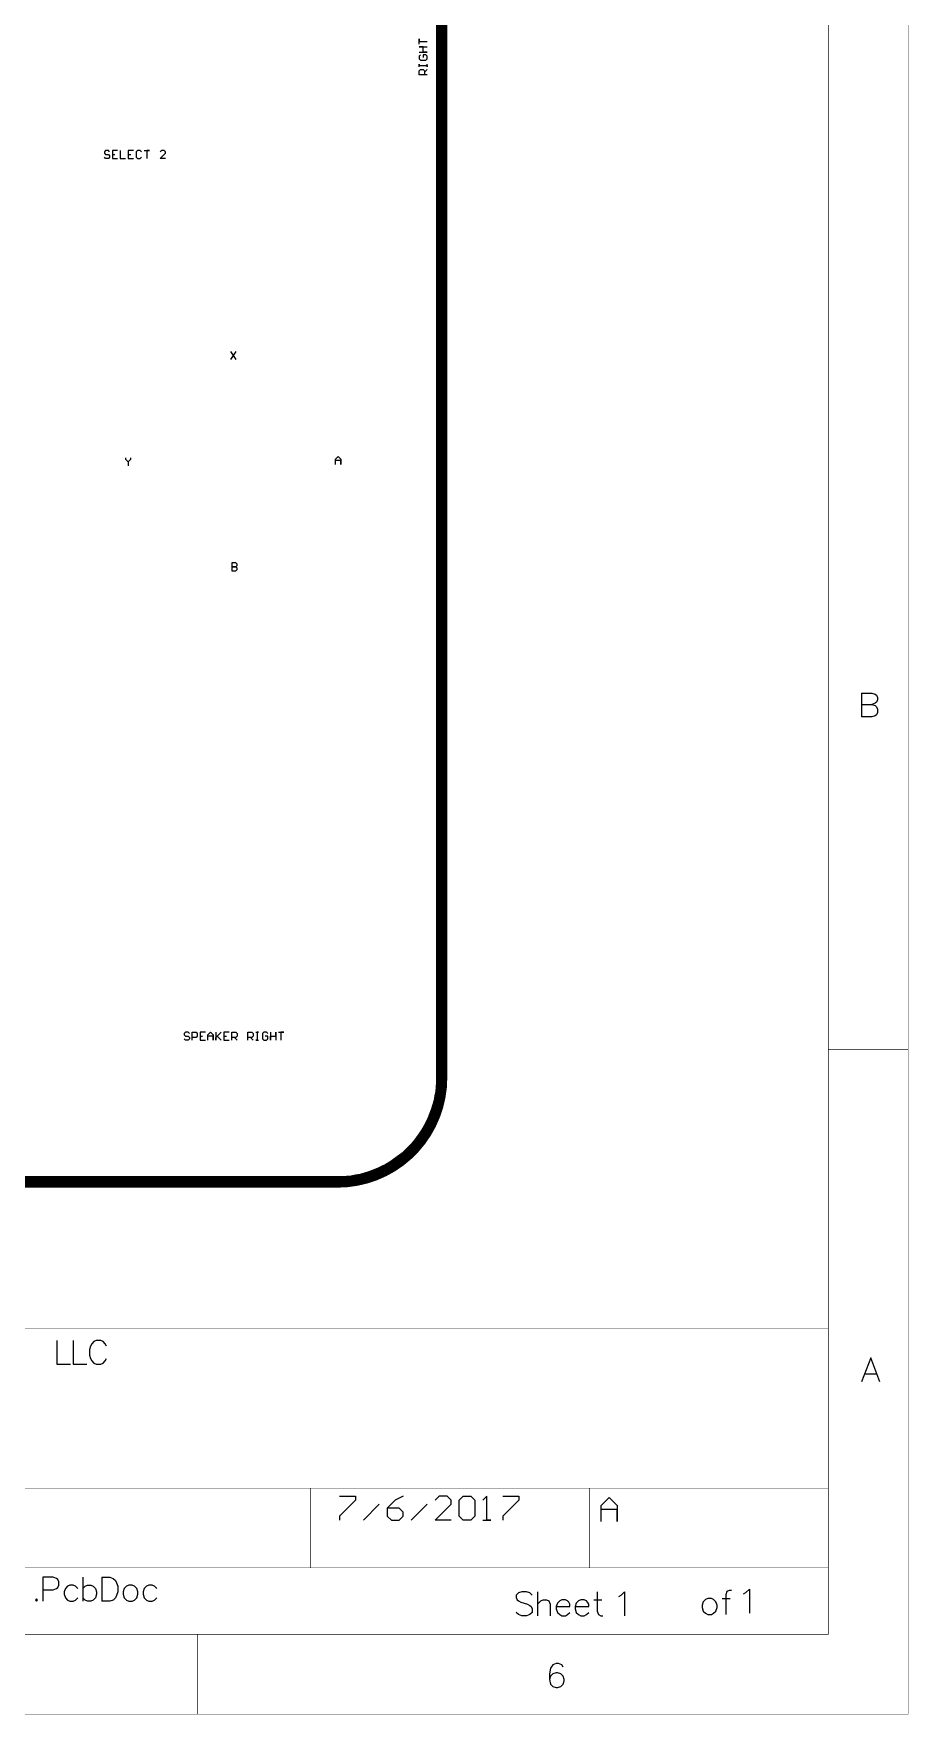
# Model space of a CAD drawing. Header units: millimetres. Extents: x 38 to 445, y 25 to 285.
# Drawn here: x 360.9 to 444.5, y 25.4 to 185.9 of the extents above; entities that cross this region are included whole.
import ezdxf

# ---------------------------------------------------------------- set-up
doc = ezdxf.new("R2010")
doc.units = ezdxf.units.MM
for name, color, linetype in [('InternalPlane1', 76, 'Continuous'), ('InternalPlane2', 16, 'Continuous'), ('Mechanical16', 56, 'Continuous'), ('Mechanical2', 216, 'Continuous'), ('Mechanical8', 56, 'Continuous')]:
    doc.layers.add(name, color=color, linetype=linetype)

msp = doc.modelspace()

# ---------------------------------------------------------------- linework, layer by layer
at = {"layer": 'InternalPlane1'}
for p, q in [((399.43, 196.2), (399.43, 86.2)), ((399.39, 85.32), (399.34, 84.89)), ((399.42, 85.76), (399.39, 85.32)), ((399.43, 86.18), (399.42, 85.76)), ((399.43, 86.2), (399.43, 86.18)), ((399.07, 83.6), (398.94, 83.18)), ((399.18, 84.03), (399.07, 83.6)), ((399.27, 84.46), (399.18, 84.03)), ((399.34, 84.89), (399.27, 84.46)), ((398.44, 81.97), (398.23, 81.58)), ((398.62, 82.37), (398.44, 81.97)), ((398.79, 82.77), (398.62, 82.37)), ((398.94, 83.18), (398.79, 82.77)), ((397.51, 80.48), (397.24, 80.14)), ((397.77, 80.84), (397.51, 80.48)), ((398.01, 81.2), (397.77, 80.84)), ((398.23, 81.58), (398.01, 81.2)), ((396, 78.9), (395.66, 78.63)), ((396.33, 79.19), (396, 78.9)), ((396.65, 79.49), (396.33, 79.19)), ((396.95, 79.81), (396.65, 79.49)), ((397.24, 80.14), (396.95, 79.81)), ((392.54, 77.07), (392.11, 76.96)), ((392.96, 77.2), (392.54, 77.07)), ((393.37, 77.35), (392.96, 77.2)), ((393.77, 77.52), (393.37, 77.35)), ((394.17, 77.7), (393.77, 77.52)), ((394.56, 77.91), (394.17, 77.7)), ((394.94, 78.13), (394.56, 77.91)), ((395.3, 78.37), (394.94, 78.13)), ((395.66, 78.63), (395.3, 78.37)), ((389.94, 76.71), (164.94, 76.71)), ((389.96, 76.71), (389.94, 76.71)), ((390.38, 76.72), (389.96, 76.71)), ((390.82, 76.75), (390.38, 76.72)), ((391.25, 76.8), (390.82, 76.75)), ((391.68, 76.87), (391.25, 76.8)), ((392.11, 76.96), (391.68, 76.87))]:
    msp.add_line(p, q, dxfattribs=at)
at = {"layer": 'InternalPlane1', "const_width": 1.02}
for points in [[(399.94, 86.2), (399.94, 196.2)], [(164.94, 76.2), (389.94, 76.2)]]:
    msp.add_lwpolyline(points, dxfattribs=at)
msp.add_lwpolyline([(399.94, 86.2, -0.414214), (389.94, 76.2)], format="xyb", dxfattribs=at)
at = {"layer": 'InternalPlane1', "const_width": 0.508}
for points in [[(399.69, 86.2, 1), (400.19, 86.2, 1)], [(399.69, 86.2, 1), (400.19, 86.2, 1)], [(389.69, 76.2, 1), (390.19, 76.2, 1)], [(389.69, 76.2, 1), (390.19, 76.2, 1)]]:
    msp.add_lwpolyline(points, format="xyb", close=True, dxfattribs=at)
at = {"layer": 'InternalPlane2'}
for p, q in [((399.43, 196.2), (399.43, 86.2)), ((399.39, 85.32), (399.34, 84.89)), ((399.42, 85.76), (399.39, 85.32)), ((399.43, 86.18), (399.42, 85.76)), ((399.43, 86.2), (399.43, 86.18)), ((399.07, 83.6), (398.94, 83.18)), ((399.18, 84.03), (399.07, 83.6)), ((399.27, 84.46), (399.18, 84.03)), ((399.34, 84.89), (399.27, 84.46)), ((398.44, 81.97), (398.23, 81.58)), ((398.62, 82.37), (398.44, 81.97)), ((398.79, 82.77), (398.62, 82.37)), ((398.94, 83.18), (398.79, 82.77)), ((397.51, 80.48), (397.24, 80.14)), ((397.77, 80.84), (397.51, 80.48)), ((398.01, 81.2), (397.77, 80.84)), ((398.23, 81.58), (398.01, 81.2)), ((396, 78.9), (395.66, 78.63)), ((396.33, 79.19), (396, 78.9)), ((396.65, 79.49), (396.33, 79.19)), ((396.95, 79.81), (396.65, 79.49)), ((397.24, 80.14), (396.95, 79.81)), ((392.54, 77.07), (392.11, 76.96)), ((392.96, 77.2), (392.54, 77.07)), ((393.37, 77.35), (392.96, 77.2)), ((393.77, 77.52), (393.37, 77.35)), ((394.17, 77.7), (393.77, 77.52)), ((394.56, 77.91), (394.17, 77.7)), ((394.94, 78.13), (394.56, 77.91)), ((395.3, 78.37), (394.94, 78.13)), ((395.66, 78.63), (395.3, 78.37)), ((389.94, 76.71), (164.94, 76.71)), ((389.96, 76.71), (389.94, 76.71)), ((390.38, 76.72), (389.96, 76.71)), ((390.82, 76.75), (390.38, 76.72)), ((391.25, 76.8), (390.82, 76.75)), ((391.68, 76.87), (391.25, 76.8)), ((392.11, 76.96), (391.68, 76.87))]:
    msp.add_line(p, q, dxfattribs=at)
at = {"layer": 'InternalPlane2', "const_width": 1.02}
for points in [[(399.94, 86.2), (399.94, 196.2)], [(164.94, 76.2), (389.94, 76.2)]]:
    msp.add_lwpolyline(points, dxfattribs=at)
msp.add_lwpolyline([(399.94, 86.2, -0.414214), (389.94, 76.2)], format="xyb", dxfattribs=at)
at = {"layer": 'InternalPlane2', "const_width": 0.508}
for points in [[(399.69, 86.2, 1), (400.19, 86.2, 1)], [(399.69, 86.2, 1), (400.19, 86.2, 1)], [(389.69, 76.2, 1), (390.19, 76.2, 1)], [(389.69, 76.2, 1), (390.19, 76.2, 1)]]:
    msp.add_lwpolyline(points, format="xyb", close=True, dxfattribs=at)
at = {"layer": 'Mechanical16'}
for p, q in [((440.05, 122.94), (440.05, 120.65)), ((440.05, 122.94), (441.03, 122.94)), ((441.03, 122.94), (441.36, 122.83)), ((441.36, 122.83), (441.47, 122.72)), ((441.47, 122.06), (441.36, 121.96)), ((441.47, 122.72), (441.58, 122.5)), ((441.58, 122.28), (441.47, 122.06)), ((441.58, 122.5), (441.58, 122.28)), ((440.05, 121.85), (441.03, 121.85)), ((441.03, 120.65), (440.05, 120.65)), ((441.36, 121.96), (441.03, 121.85)), ((441.03, 121.85), (441.36, 121.74)), ((441.36, 120.76), (441.03, 120.65)), ((441.36, 121.74), (441.47, 121.63)), ((441.47, 120.87), (441.36, 120.76)), ((441.47, 121.63), (441.58, 121.41)), ((441.58, 121.09), (441.47, 120.87)), ((441.58, 121.41), (441.58, 121.09)), ((363.13, 61.1), (363.13, 58.82)), ((364.68, 61.1), (364.68, 58.82)), ((366.89, 61.1), (366.67, 60.99)), ((367.33, 61.1), (366.89, 61.1)), ((367.54, 60.99), (367.33, 61.1)), ((366.35, 60.56), (366.24, 60.23)), ((366.24, 60.23), (366.24, 59.69)), ((366.24, 59.69), (366.35, 59.36)), ((366.46, 60.78), (366.35, 60.56)), ((366.67, 60.99), (366.46, 60.78)), ((367.76, 60.78), (367.54, 60.99)), ((367.87, 60.56), (367.76, 60.78)), ((440.93, 59.44), (440.05, 57.15)), ((441.8, 57.15), (440.93, 59.44)), ((363.13, 58.82), (364.43, 58.82)), ((364.68, 58.82), (365.99, 58.82)), ((366.35, 59.36), (366.46, 59.14)), ((366.46, 59.14), (366.67, 58.93)), ((366.67, 58.93), (366.89, 58.82)), ((366.89, 58.82), (367.33, 58.82)), ((367.33, 58.82), (367.54, 58.93)), ((367.54, 58.93), (367.76, 59.14)), ((367.76, 59.14), (367.87, 59.36)), ((440.38, 57.91), (441.47, 57.91)), ((390.14, 46.23), (391.67, 46.23)), ((391.67, 45.85), (390.14, 44.32)), ((391.67, 46.23), (391.67, 45.85)), ((392.43, 43.94), (393.95, 45.47)), ((395.48, 45.85), (394.71, 45.08)), ((394.71, 45.08), (394.71, 44.32)), ((395.86, 45.08), (394.71, 45.08)), ((396.24, 46.23), (395.48, 45.85)), ((396.24, 44.7), (395.86, 45.08)), ((397, 43.94), (398.52, 45.47)), ((399.67, 46.23), (399.29, 45.85)), ((399.29, 43.94), (400.81, 45.47)), ((400.43, 46.23), (399.67, 46.23)), ((400.81, 45.85), (400.43, 46.23)), ((400.81, 45.47), (400.81, 45.85)), ((401.57, 45.85), (401.95, 46.23)), ((401.57, 44.32), (401.57, 45.85)), ((401.95, 46.23), (402.71, 46.23)), ((402.71, 46.23), (403.09, 45.85)), ((403.09, 45.85), (403.09, 44.32)), ((404.24, 46.23), (403.86, 45.85)), ((404.24, 43.94), (404.24, 46.23)), ((405.76, 46.23), (407.28, 46.23)), ((407.28, 45.85), (405.76, 44.32)), ((407.28, 46.23), (407.28, 45.85)), ((415.16, 45.34), (415.92, 46.1)), ((415.16, 43.81), (415.16, 45.34)), ((416.69, 44.96), (415.16, 44.96)), ((415.92, 46.1), (416.69, 45.34)), ((416.69, 45.34), (416.69, 43.81)), ((416.69, 43.81), (416.69, 44.96)), ((390.14, 44.32), (390.14, 43.94)), ((394.71, 44.32), (395.1, 43.94)), ((395.1, 43.94), (395.86, 43.94)), ((395.86, 43.94), (396.24, 44.32)), ((396.24, 44.32), (396.24, 44.7)), ((400.81, 43.94), (399.29, 43.94)), ((401.95, 43.94), (401.57, 44.32)), ((402.71, 43.94), (401.95, 43.94)), ((403.09, 44.32), (402.71, 43.94)), ((403.86, 43.94), (404.62, 43.94)), ((404.62, 43.94), (404.24, 43.94)), ((405.76, 44.32), (405.76, 43.94)), ((362.77, 38.48), (361.79, 38.48)), ((361.79, 38.48), (361.79, 36.2)), ((361.79, 37.28), (362.77, 37.28)), ((363.1, 38.37), (362.77, 38.48)), ((362.77, 37.28), (363.1, 37.39)), ((363.21, 38.26), (363.1, 38.37)), ((363.1, 37.39), (363.21, 37.5)), ((363.32, 38.05), (363.21, 38.26)), ((363.21, 37.5), (363.32, 37.72)), ((363.32, 37.72), (363.32, 38.05)), ((363.94, 37.39), (363.83, 37.07)), ((363.83, 37.07), (363.83, 36.85)), ((364.15, 37.61), (363.94, 37.39)), ((364.37, 37.72), (364.15, 37.61)), ((364.7, 37.72), (364.37, 37.72)), ((364.92, 37.61), (364.7, 37.72)), ((365.13, 37.39), (364.92, 37.61)), ((365.62, 38.48), (365.62, 36.2)), ((365.62, 37.39), (365.84, 37.61)), ((365.84, 37.61), (366.06, 37.72)), ((366.06, 37.72), (366.39, 37.72)), ((366.39, 37.72), (366.6, 37.61)), ((366.6, 37.61), (366.82, 37.39)), ((366.82, 37.39), (366.93, 37.07)), ((366.93, 37.07), (366.93, 36.85)), ((367.42, 38.48), (367.42, 36.2)), ((367.42, 38.48), (368.18, 38.48)), ((368.18, 38.48), (368.51, 38.37)), ((368.51, 38.37), (368.73, 38.15)), ((368.73, 38.15), (368.83, 37.94)), ((368.83, 37.94), (368.94, 37.61)), ((368.94, 37.07), (368.83, 36.74)), ((368.94, 37.61), (368.94, 37.07)), ((369.56, 37.39), (369.45, 37.07)), ((369.45, 37.07), (369.45, 36.85)), ((369.78, 37.61), (369.56, 37.39)), ((370, 37.72), (369.78, 37.61)), ((370.33, 37.72), (370, 37.72)), ((370.54, 37.61), (370.33, 37.72)), ((370.76, 37.39), (370.54, 37.61)), ((370.87, 37.07), (370.76, 37.39)), ((370.87, 36.85), (370.87, 37.07)), ((371.48, 37.39), (371.37, 37.07)), ((371.37, 37.07), (371.37, 36.85)), ((371.7, 37.61), (371.48, 37.39)), ((371.91, 37.72), (371.7, 37.61)), ((372.24, 37.72), (371.91, 37.72)), ((372.46, 37.61), (372.24, 37.72)), ((372.68, 37.39), (372.46, 37.61)), ((407.25, 36.97), (407.04, 36.76)), ((407.58, 37.08), (407.25, 36.97)), ((408.01, 37.08), (407.58, 37.08)), ((408.34, 36.97), (408.01, 37.08)), ((408.56, 36.76), (408.34, 36.97)), ((409.07, 37.08), (409.07, 34.8)), ((414.78, 37.08), (414.78, 35.23)), ((417.07, 36.76), (417.39, 37.09)), ((417.39, 37.09), (417.39, 34.8)), ((427.17, 37.1), (427.06, 36.78)), ((427.38, 37.21), (427.17, 37.1)), ((427.6, 37.21), (427.38, 37.21)), ((428.77, 36.9), (428.99, 37.01)), ((428.99, 37.01), (429.32, 37.34)), ((429.32, 37.34), (429.32, 35.05)), ((361.18, 36.41), (361.07, 36.3)), ((361.07, 36.3), (361.18, 36.2)), ((361.29, 36.3), (361.18, 36.41)), ((361.18, 36.2), (361.29, 36.3)), ((363.83, 36.85), (363.94, 36.52)), ((363.94, 36.52), (364.15, 36.3)), ((364.15, 36.3), (364.37, 36.2)), ((364.37, 36.2), (364.7, 36.2)), ((364.7, 36.2), (364.92, 36.3)), ((364.92, 36.3), (365.13, 36.52)), ((365.84, 36.3), (365.62, 36.52)), ((366.06, 36.2), (365.84, 36.3)), ((366.39, 36.2), (366.06, 36.2)), ((366.6, 36.3), (366.39, 36.2)), ((366.82, 36.52), (366.6, 36.3)), ((366.93, 36.85), (366.82, 36.52)), ((368.18, 36.2), (367.42, 36.2)), ((368.51, 36.3), (368.18, 36.2)), ((368.73, 36.52), (368.51, 36.3)), ((368.83, 36.74), (368.73, 36.52)), ((369.45, 36.85), (369.56, 36.52)), ((369.56, 36.52), (369.78, 36.3)), ((369.78, 36.3), (370, 36.2)), ((370, 36.2), (370.33, 36.2)), ((370.33, 36.2), (370.54, 36.3)), ((370.54, 36.3), (370.76, 36.52)), ((370.76, 36.52), (370.87, 36.85)), ((371.37, 36.85), (371.48, 36.52)), ((371.48, 36.52), (371.7, 36.3)), ((371.7, 36.3), (371.91, 36.2)), ((371.91, 36.2), (372.24, 36.2)), ((372.24, 36.2), (372.46, 36.3)), ((372.46, 36.3), (372.68, 36.52)), ((407.04, 36.76), (407.04, 36.54)), ((407.04, 36.54), (407.14, 36.32)), ((407.14, 36.32), (407.25, 36.21)), ((407.25, 36.21), (407.47, 36.1)), ((407.47, 36.1), (408.12, 35.89)), ((408.12, 35.89), (408.34, 35.78)), ((408.34, 35.78), (408.45, 35.67)), ((408.45, 35.67), (408.56, 35.45)), ((408.56, 35.45), (408.56, 35.12)), ((409.07, 35.89), (409.4, 36.21)), ((409.4, 36.21), (409.61, 36.32)), ((409.61, 36.32), (409.94, 36.32)), ((409.94, 36.32), (410.16, 36.21)), ((410.16, 36.21), (410.27, 35.89)), ((410.27, 35.89), (410.27, 34.8)), ((410.97, 36), (410.87, 35.67)), ((410.87, 35.67), (412.17, 35.67)), ((410.87, 35.67), (410.87, 35.45)), ((410.87, 35.45), (410.97, 35.12)), ((411.19, 36.21), (410.97, 36)), ((411.41, 36.32), (411.19, 36.21)), ((411.74, 36.32), (411.41, 36.32)), ((411.95, 36.21), (411.74, 36.32)), ((412.06, 36.1), (411.95, 36.21)), ((412.17, 35.89), (412.06, 36.1)), ((412.17, 35.67), (412.17, 35.89)), ((412.77, 36), (412.66, 35.67)), ((412.66, 35.67), (413.97, 35.67)), ((412.66, 35.67), (412.66, 35.45)), ((412.66, 35.45), (412.77, 35.12)), ((412.99, 36.21), (412.77, 36)), ((413.21, 36.32), (412.99, 36.21)), ((413.53, 36.32), (413.21, 36.32)), ((413.75, 36.21), (413.53, 36.32)), ((413.86, 36.1), (413.75, 36.21)), ((413.97, 35.89), (413.86, 36.1)), ((413.97, 35.67), (413.97, 35.89)), ((414.46, 36.32), (415.22, 36.32)), ((416.85, 36.65), (417.07, 36.76)), ((424.92, 36.12), (424.81, 35.8)), ((424.81, 35.8), (424.81, 35.58)), ((424.81, 35.58), (424.92, 35.25)), ((425.14, 36.34), (424.92, 36.12)), ((425.36, 36.45), (425.14, 36.34)), ((425.69, 36.45), (425.36, 36.45)), ((425.9, 36.34), (425.69, 36.45)), ((426.12, 36.12), (425.9, 36.34)), ((426.23, 35.8), (426.12, 36.12)), ((426.12, 35.25), (426.23, 35.58)), ((426.23, 35.58), (426.23, 35.8)), ((426.73, 36.45), (427.49, 36.45)), ((427.06, 36.78), (427.06, 34.92)), ((407.25, 34.91), (407.04, 35.12)), ((407.58, 34.8), (407.25, 34.91)), ((408.01, 34.8), (407.58, 34.8)), ((408.34, 34.91), (408.01, 34.8)), ((408.56, 35.12), (408.34, 34.91)), ((410.97, 35.12), (411.19, 34.91)), ((411.19, 34.91), (411.41, 34.8)), ((411.41, 34.8), (411.74, 34.8)), ((411.74, 34.8), (411.95, 34.91)), ((411.95, 34.91), (412.17, 35.12)), ((412.77, 35.12), (412.99, 34.91)), ((412.99, 34.91), (413.21, 34.8)), ((413.21, 34.8), (413.53, 34.8)), ((413.53, 34.8), (413.75, 34.91)), ((413.75, 34.91), (413.97, 35.12)), ((414.78, 35.23), (414.89, 34.91)), ((414.89, 34.91), (415.11, 34.8)), ((415.11, 34.8), (415.33, 34.8)), ((424.92, 35.25), (425.14, 35.03)), ((425.14, 35.03), (425.36, 34.92)), ((425.36, 34.92), (425.69, 34.92)), ((425.69, 34.92), (425.9, 35.03)), ((425.9, 35.03), (426.12, 35.25)), ((410.32, 29.79), (410.21, 29.25)), ((410.21, 29.25), (410.21, 28.7)), ((410.32, 29.03), (410.21, 28.7)), ((410.54, 30.12), (410.32, 29.79)), ((410.54, 29.25), (410.32, 29.03)), ((410.86, 30.23), (410.54, 30.12)), ((410.86, 29.35), (410.54, 29.25)), ((411.08, 30.23), (410.86, 30.23)), ((410.97, 29.35), (410.86, 29.35)), ((411.3, 29.25), (410.97, 29.35)), ((411.41, 30.12), (411.08, 30.23)), ((411.52, 29.03), (411.3, 29.25)), ((411.52, 29.9), (411.41, 30.12)), ((411.62, 28.7), (411.52, 29.03)), ((410.21, 28.7), (410.32, 28.27)), ((410.32, 28.27), (410.54, 28.05)), ((410.54, 28.05), (410.86, 27.94)), ((410.86, 27.94), (410.97, 27.94)), ((410.97, 27.94), (411.3, 28.05)), ((411.3, 28.05), (411.52, 28.27)), ((411.52, 28.27), (411.62, 28.59)), ((411.62, 28.59), (411.62, 28.7))]:
    msp.add_line(p, q, dxfattribs=at)
at = {"layer": 'Mechanical16', "const_width": 0.0508}
for points in [[(444.5, 25.4), (444.5, 279.4)], [(436.88, 33.02), (436.88, 271.78)], [(436.88, 88.9), (444.5, 88.9)], [(336.55, 62.23), (436.88, 62.23)], [(313.69, 46.99), (436.88, 46.99)], [(387.35, 39.37), (387.35, 46.99)], [(414.02, 39.37), (414.02, 46.99)], [(313.69, 39.37), (436.88, 39.37)], [(45.72, 33.02), (436.88, 33.02)], [(376.56, 25.4), (376.56, 33.02)], [(38.1, 25.4), (444.5, 25.4)]]:
    msp.add_lwpolyline(points, dxfattribs=at)
at = {"layer": 'Mechanical16', "const_width": 0.0254}
for points in [[(436.87, 88.9, 1), (436.89, 88.9, 1)], [(444.49, 88.9, 1), (444.51, 88.9, 1)], [(436.87, 62.23, 1), (436.89, 62.23, 1)], [(387.34, 46.99, 1), (387.36, 46.99, 1)], [(414.01, 46.99, 1), (414.03, 46.99, 1)], [(436.87, 46.99, 1), (436.89, 46.99, 1)], [(387.34, 39.37, 1), (387.36, 39.37, 1)], [(414.01, 39.37, 1), (414.03, 39.37, 1)], [(436.87, 39.37, 1), (436.89, 39.37, 1)], [(376.54, 33.02, 1), (376.57, 33.02, 1)], [(436.87, 33.02, 1), (436.89, 33.02, 1)], [(436.87, 33.02, 1), (436.89, 33.02, 1)], [(376.54, 25.4, 1), (376.57, 25.4, 1)], [(444.49, 25.4, 1), (444.51, 25.4, 1)], [(444.49, 25.4, 1), (444.51, 25.4, 1)]]:
    msp.add_lwpolyline(points, format="xyb", close=True, dxfattribs=at)
at = {"layer": 'Mechanical2', "const_width": 0.254}
for points in [[(399.94, 86.2), (399.94, 196.2)], [(164.94, 76.2), (389.94, 76.2)]]:
    msp.add_lwpolyline(points, dxfattribs=at)
msp.add_lwpolyline([(399.94, 86.2, -0.414214), (389.94, 76.2)], format="xyb", dxfattribs=at)
at = {"layer": 'Mechanical2', "const_width": 0.127}
for points in [[(399.88, 86.2, 1), (400, 86.2, 1)], [(399.88, 86.2, 1), (400, 86.2, 1)], [(389.88, 76.2, 1), (390, 76.2, 1)], [(389.88, 76.2, 1), (390, 76.2, 1)]]:
    msp.add_lwpolyline(points, format="xyb", close=True, dxfattribs=at)
at = {"layer": 'Mechanical8'}
for p, q in [((397.76, 184.91), (397.76, 185.42)), ((397.76, 185.42), (397.76, 185.16)), ((397.76, 185.16), (398.53, 185.16)), ((398.15, 184.66), (397.76, 184.66)), ((397.76, 184.66), (398.53, 184.66)), ((398.15, 184.15), (398.15, 184.66)), ((397.76, 184.15), (398.53, 184.15)), ((397.89, 183.9), (397.76, 183.77)), ((397.76, 183.77), (397.76, 183.51)), ((397.76, 183.51), (397.89, 183.39)), ((397.89, 183.39), (398.4, 183.39)), ((398.53, 184.15), (398.15, 184.15)), ((398.4, 183.9), (398.15, 183.9)), ((398.15, 183.9), (398.15, 183.64)), ((398.53, 183.77), (398.4, 183.9)), ((398.4, 183.39), (398.53, 183.51)), ((398.53, 183.51), (398.53, 183.77)), ((397.76, 182.75), (397.76, 183.01)), ((397.76, 183.01), (397.76, 182.88)), ((397.76, 182.88), (398.53, 182.88)), ((397.76, 182.37), (397.89, 182.5)), ((397.76, 181.99), (397.76, 182.37)), ((398.53, 181.99), (397.76, 181.99)), ((397.89, 182.5), (398.15, 182.5)), ((398.15, 182.5), (398.27, 182.37)), ((398.27, 182.24), (398.53, 182.5)), ((398.27, 182.37), (398.27, 181.99)), ((398.53, 182.75), (398.53, 183.01)), ((398.53, 182.88), (398.53, 182.75)), ((367.79, 174.75), (367.67, 174.62)), ((367.67, 174.62), (367.67, 174.5)), ((367.67, 174.5), (367.79, 174.37)), ((367.79, 173.99), (367.67, 174.12)), ((368.05, 174.75), (367.79, 174.75)), ((367.79, 174.37), (368.05, 174.37)), ((368.05, 173.99), (367.79, 173.99)), ((368.17, 174.62), (368.05, 174.75)), ((368.05, 174.37), (368.17, 174.24)), ((368.17, 174.12), (368.05, 173.99)), ((368.17, 174.24), (368.17, 174.12)), ((368.93, 174.75), (368.43, 174.75)), ((368.43, 174.75), (368.43, 173.99)), ((368.43, 174.37), (368.68, 174.37)), ((368.43, 173.99), (368.93, 173.99)), ((369.19, 174.75), (369.19, 173.99)), ((369.19, 173.99), (369.7, 173.99)), ((370.46, 174.75), (369.95, 174.75)), ((369.95, 174.75), (369.95, 173.99)), ((369.95, 174.37), (370.2, 174.37)), ((369.95, 173.99), (370.46, 173.99)), ((370.84, 174.75), (370.71, 174.62)), ((370.71, 174.62), (370.71, 174.12)), ((370.71, 174.12), (370.84, 173.99)), ((371.09, 174.75), (370.84, 174.75)), ((370.84, 173.99), (371.09, 173.99)), ((371.22, 174.62), (371.09, 174.75)), ((371.09, 173.99), (371.22, 174.12)), ((371.47, 174.75), (371.98, 174.75)), ((371.98, 174.75), (371.73, 174.75)), ((371.73, 174.75), (371.73, 173.99)), ((373.12, 174.75), (373, 174.62)), ((373, 173.99), (373.51, 174.5)), ((373.51, 173.99), (373, 173.99)), ((373.38, 174.75), (373.12, 174.75)), ((373.51, 174.62), (373.38, 174.75)), ((373.51, 174.5), (373.51, 174.62)), ((379.73, 155.57), (380.24, 154.81)), ((380.24, 155.57), (379.73, 154.81)), ((369.7, 145.41), (369.7, 145.29)), ((369.7, 145.29), (369.95, 145.03)), ((369.95, 145.03), (370.2, 145.29)), ((369.95, 145.03), (369.95, 144.65)), ((370.2, 145.29), (370.2, 145.41)), ((389.76, 145.29), (390.02, 145.54)), ((389.76, 144.78), (389.76, 145.29)), ((390.27, 145.16), (389.76, 145.16)), ((390.02, 145.54), (390.27, 145.29)), ((390.27, 145.29), (390.27, 144.78)), ((390.27, 144.78), (390.27, 145.16)), ((379.86, 135.38), (379.86, 134.62)), ((380.24, 135.38), (379.86, 135.38)), ((380.24, 135), (379.86, 135)), ((379.86, 135), (380.24, 135)), ((380.36, 135.25), (380.24, 135.38)), ((380.24, 135), (380.36, 135.13)), ((380.36, 134.87), (380.24, 135)), ((380.36, 135.13), (380.36, 135.25)), ((380.36, 134.75), (380.36, 134.87)), ((379.86, 134.62), (380.24, 134.62)), ((380.24, 134.62), (380.36, 134.75)), ((375.41, 90.55), (375.29, 90.42)), ((375.29, 90.42), (375.29, 90.3)), ((375.29, 90.3), (375.41, 90.17)), ((375.41, 89.79), (375.29, 89.92)), ((375.67, 90.55), (375.41, 90.55)), ((375.41, 90.17), (375.67, 90.17)), ((375.79, 90.42), (375.67, 90.55)), ((375.67, 90.17), (375.79, 90.04)), ((375.79, 89.92), (375.67, 89.79)), ((375.79, 90.04), (375.79, 89.92)), ((376.05, 89.79), (376.05, 90.55)), ((376.05, 90.55), (376.43, 90.55)), ((376.43, 90.04), (376.05, 90.04)), ((376.43, 90.55), (376.55, 90.42)), ((376.55, 90.17), (376.43, 90.04)), ((376.55, 90.42), (376.55, 90.17)), ((377.32, 90.55), (376.81, 90.55)), ((376.81, 90.55), (376.81, 89.79)), ((376.81, 90.17), (377.06, 90.17)), ((377.57, 90.3), (377.82, 90.55)), ((377.57, 89.79), (377.57, 90.3)), ((378.08, 90.17), (377.57, 90.17)), ((377.82, 90.55), (378.08, 90.3)), ((378.08, 90.3), (378.08, 89.79)), ((378.08, 89.79), (378.08, 90.17)), ((378.33, 90.55), (378.33, 89.79)), ((378.33, 90.04), (378.84, 90.55)), ((378.33, 89.79), (378.33, 90.04)), ((378.84, 90.55), (378.46, 90.17)), ((378.46, 90.17), (378.84, 89.79)), ((379.6, 90.55), (379.09, 90.55)), ((379.09, 90.55), (379.09, 89.79)), ((379.09, 90.17), (379.35, 90.17)), ((379.86, 89.79), (379.86, 90.55)), ((379.86, 90.55), (380.24, 90.55)), ((380.24, 90.04), (379.86, 90.04)), ((380.11, 90.04), (380.36, 89.79)), ((380.24, 90.55), (380.36, 90.42)), ((380.36, 90.17), (380.24, 90.04)), ((380.36, 90.42), (380.36, 90.17)), ((381.38, 89.79), (381.38, 90.55)), ((381.38, 90.55), (381.76, 90.55)), ((381.76, 90.04), (381.38, 90.04)), ((381.63, 90.04), (381.89, 89.79)), ((381.76, 90.55), (381.89, 90.42)), ((381.89, 90.17), (381.76, 90.04)), ((381.89, 90.42), (381.89, 90.17)), ((382.14, 90.55), (382.39, 90.55)), ((382.39, 90.55), (382.27, 90.55)), ((382.27, 90.55), (382.27, 89.79)), ((382.9, 90.55), (382.78, 90.42)), ((382.78, 90.42), (382.78, 89.92)), ((382.78, 89.92), (382.9, 89.79)), ((383.16, 90.55), (382.9, 90.55)), ((383.28, 90.17), (383.03, 90.17)), ((383.28, 90.42), (383.16, 90.55)), ((383.16, 89.79), (383.28, 89.92)), ((383.28, 89.92), (383.28, 90.17)), ((383.54, 90.55), (383.54, 89.79)), ((383.54, 89.79), (383.54, 90.17)), ((383.54, 90.17), (384.05, 90.17)), ((384.05, 90.17), (384.05, 90.55)), ((384.05, 90.55), (384.05, 89.79)), ((384.3, 90.55), (384.81, 90.55)), ((384.81, 90.55), (384.55, 90.55)), ((384.55, 90.55), (384.55, 89.79)), ((375.67, 89.79), (375.41, 89.79)), ((376.81, 89.79), (377.32, 89.79)), ((379.09, 89.79), (379.6, 89.79)), ((382.27, 89.79), (382.14, 89.79)), ((382.14, 89.79), (382.39, 89.79)), ((382.9, 89.79), (383.16, 89.79))]:
    msp.add_line(p, q, dxfattribs=at)

doc.saveas('drawing.dxf')
